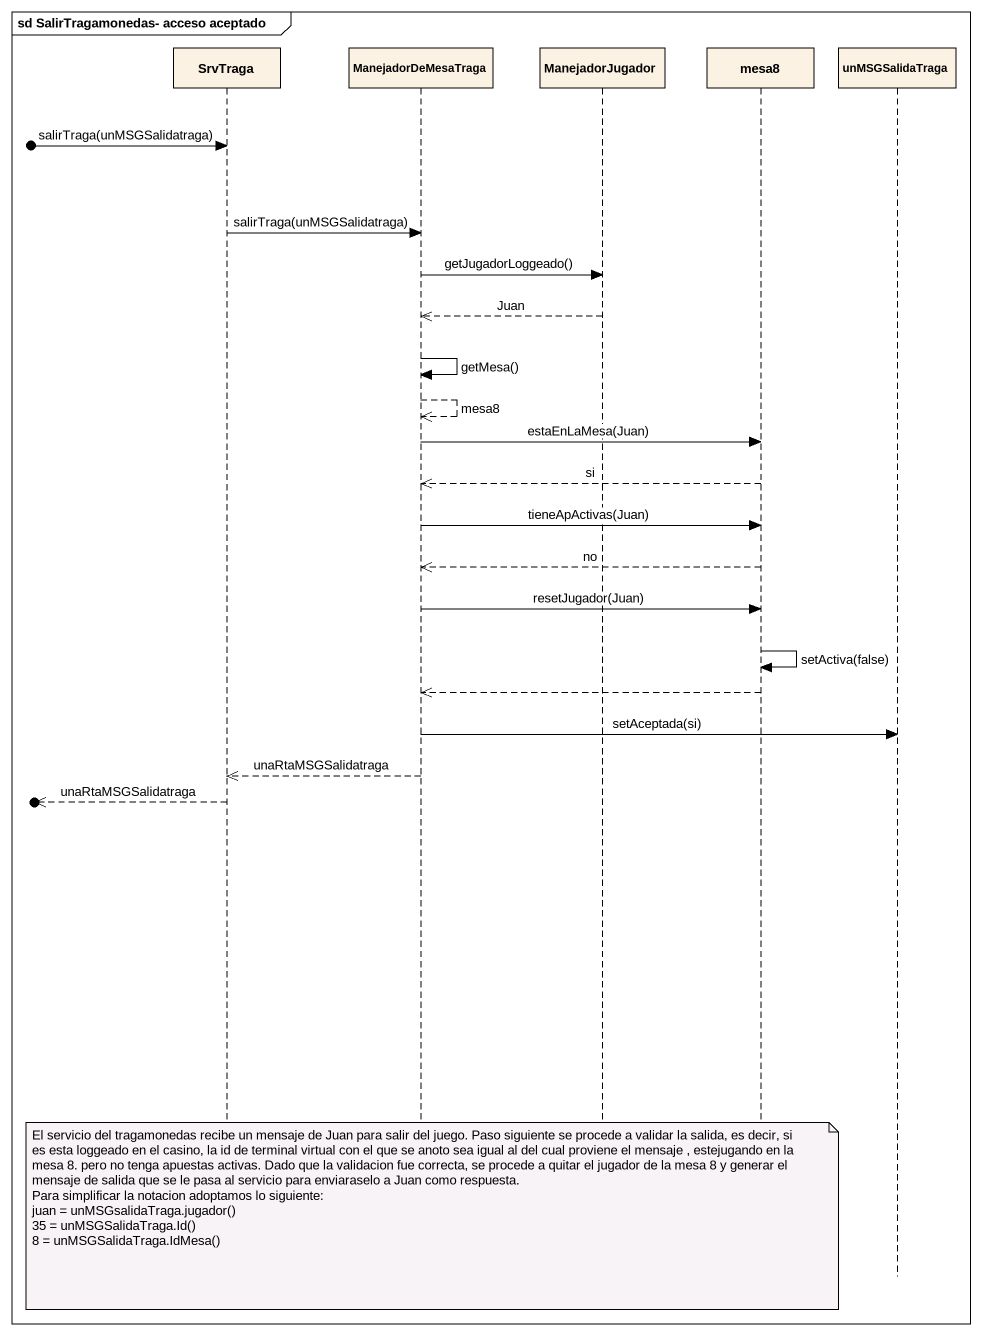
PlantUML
@startuml
mainframe sd SalirTragamonedas- acceso aceptado
hide footbox
participant SrvTraga
participant ManejadorDeMesaTraga
participant ManejadorJugador
participant mesa8
participant unMSGSalidaTraga

[o-> SrvTraga : salirTraga(unMSGSalidatraga)
SrvTraga -> ManejadorDeMesaTraga : salirTraga(unMSGSalidatraga)
ManejadorDeMesaTraga -> ManejadorJugador : getJugadorLoggeado()
ManejadorJugador -->> ManejadorDeMesaTraga : Juan
ManejadorDeMesaTraga -> ManejadorDeMesaTraga : getMesa()
ManejadorDeMesaTraga -->> ManejadorDeMesaTraga : mesa8
ManejadorDeMesaTraga -> mesa8 : estaEnLaMesa(Juan)
mesa8 -->> ManejadorDeMesaTraga : si
ManejadorDeMesaTraga -> mesa8 : tieneApActivas(Juan)
mesa8 -->> ManejadorDeMesaTraga : no
ManejadorDeMesaTraga -> mesa8 : resetJugador(Juan)
mesa8 -> mesa8 : setActiva(false)
mesa8 -->> ManejadorDeMesaTraga
ManejadorDeMesaTraga -> unMSGSalidaTraga : setAceptada(si)
ManejadorDeMesaTraga -->> SrvTraga : unaRtaMSGSalidatraga
[o<<-- SrvTraga : unaRtaMSGSalidatraga
note over ManejadorDeMesaTraga
  El servicio del tragamonedas recibe un mensaje de Juan para salir del juego. Paso siguiente se procede a validar la salida, es decir, si es esta loggeado en el casino, la id de terminal virtual con el que se anoto sea igual al del cual proviene el mensaje , estejugando en la mesa 8. pero no tenga apuestas activas. Dado que la validacion fue correcta, se procede a quitar el jugador de la mesa 8 y generar el mensaje de salida que se le pasa al servicio para enviaraselo a Juan como respuesta.
  Para simplificar la notacion adoptamos lo siguiente:
  juan = unMSGsalidaTraga.jugador()
  35 = unMSGSalidaTraga.Id()
  8 = unMSGSalidaTraga.IdMesa()
end note
@enduml
